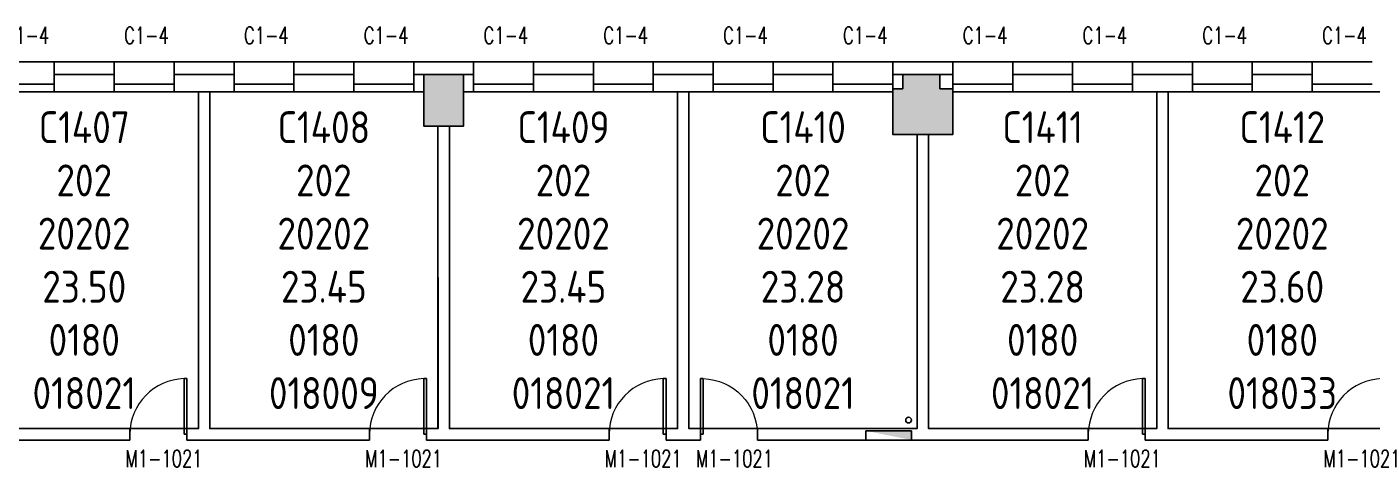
# Model space of a CAD drawing. Extents: x 2066852 to 2142668, y 313528 to 416301.
# Drawn here: x 2094308 to 2117888, y 335391 to 343101 of the extents above; entities that cross this region are included whole.
import ezdxf

# ---------------------------------------------------------------- set-up
doc = ezdxf.new("R2010")
doc.units = 0
doc.header["$LTSCALE"] = 1000
doc.header["$MEASUREMENT"] = 0
for name, color, linetype in [('body', 30, 'Continuous'), ('RM$', 5, 'Continuous'), ('RM$TXT', 5, 'Continuous'), ('消防', 222, 'Continuous')]:
    doc.layers.add(name, color=color, linetype=linetype)
doc.styles.add('_TCH_WINDOW', font='txt.shx', dxfattribs={"height": 3.5, "bigfont": 'hztxt.shx'})
doc.styles.get("Standard").update_dxf_attribs({"font": 'gbenor.shx', "bigfont": 'gbcbig.shx'})

# ---------------------------------------------------------------- blocks, each defined once
blk = doc.blocks.new('cde')
at = {"layer": '消防'}
blk.add_hatch(color=256, dxfattribs=at).paths.add_polyline_path([(-873427, -271674), (-874227, -271674), (-873427, -271834)])
blk.add_lwpolyline([(-874227, -271674), (-873427, -271674), (-873427, -271834), (-874227, -271834)], close=True, dxfattribs=at)
blk = doc.blocks.new('$WINLIB2D$00000004')
for p, q in [((-0.5, 0.5), (0.5, 0.5)), ((-0.5, 0.241), (0.5, 0.241)), ((-0.5, -0.5), (0.5, -0.5))]:
    blk.add_line(p, q)
blk = doc.blocks.new('$DorLib2D$00000001')
for p, q in [((0.45, 0.975), (0.5, 0.975)), ((0.45, 0), (0.45, 0.975)), ((0.5, 0), (0.5, 0.975)), ((0.5, 0), (0.45, 0))]:
    blk.add_line(p, q)
at = {"lineweight": 13}
blk.add_arc((0.475, 0), 0.975, 91.4693, 180, dxfattribs=at)

msp = doc.modelspace()

# ---------------------------------------------------------------- hatches: boundary and pattern name
at = {"layer": 'body'}
for points in [[(2101263, 341364), (2101963, 341364), (2101963, 342265), (2101263, 342265)], [(2109488, 342015), (2109488, 341215), (2110538, 341215), (2110538, 342015), (2110313, 342015), (2110313, 342265), (2109663, 342265), (2109663, 342015)]]:
    msp.add_hatch(color=256, dxfattribs=at).paths.add_polyline_path(points)

# ---------------------------------------------------------------- linework, layer by layer
for p, q in [((2095838, 342490), (2094788, 342490)), ((2094788, 342490), (2094788, 342265)), ((2095838, 342490), (2095838, 342265)), ((2097938, 342490), (2096888, 342490)), ((2096888, 342490), (2096888, 342265)), ((2097938, 342490), (2097938, 342265)), ((2100038, 342490), (2098988, 342490)), ((2098988, 342490), (2098988, 342265)), ((2100038, 342490), (2100038, 342265)), ((2101613, 342490), (2101088, 342490)), ((2101088, 342490), (2101088, 342265)), ((2102138, 342490), (2101613, 342490)), ((2102138, 342490), (2102138, 342265)), ((2104238, 342490), (2103188, 342490)), ((2103188, 342490), (2103188, 342265)), ((2104238, 342490), (2104238, 342265)), ((2106338, 342490), (2105288, 342490)), ((2105288, 342490), (2105288, 342265)), ((2106338, 342490), (2106338, 342265)), ((2108438, 342490), (2107388, 342490)), ((2107388, 342490), (2107388, 342265)), ((2108438, 342490), (2108438, 342265)), ((2110013, 342490), (2109488, 342490)), ((2109488, 342490), (2109488, 342265)), ((2110538, 342490), (2110013, 342490)), ((2110538, 342490), (2110538, 342265)), ((2112638, 342490), (2111588, 342490)), ((2111588, 342490), (2111588, 342265)), ((2112638, 342490), (2112638, 342265)), ((2114738, 342490), (2113688, 342490)), ((2113688, 342490), (2113688, 342265)), ((2114738, 342490), (2114738, 342265)), ((2116838, 342490), (2115788, 342490)), ((2115788, 342490), (2115788, 342265)), ((2116838, 342490), (2116838, 342265)), ((2095838, 342265), (2094788, 342265)), ((2094788, 342265), (2094788, 341965)), ((2095838, 341965), (2095838, 342265)), ((2097938, 342265), (2096888, 342265)), ((2096888, 342265), (2096888, 341965)), ((2097938, 341965), (2097938, 342265)), ((2100038, 342265), (2098988, 342265)), ((2098988, 342265), (2098988, 341965)), ((2100038, 341965), (2100038, 342265)), ((2101263, 342265), (2101088, 342265)), ((2101088, 342265), (2101088, 341965)), ((2101963, 342265), (2101263, 342265)), ((2101263, 342265), (2101263, 341364)), ((2102138, 342265), (2101963, 342265)), ((2101963, 341364), (2101963, 342265)), ((2102138, 341965), (2102138, 342265)), ((2104238, 342265), (2103188, 342265)), ((2103188, 342265), (2103188, 341965)), ((2104238, 341965), (2104238, 342265)), ((2106338, 342265), (2105288, 342265)), ((2105288, 342265), (2105288, 341965)), ((2106338, 341965), (2106338, 342265)), ((2108438, 342265), (2107388, 342265)), ((2107388, 342265), (2107388, 341965)), ((2108438, 341965), (2108438, 342265)), ((2109663, 342265), (2109488, 342265)), ((2109488, 342265), (2109488, 342015)), ((2110313, 342265), (2109663, 342265)), ((2109663, 342265), (2109663, 342015)), ((2110538, 342265), (2110313, 342265)), ((2110313, 342015), (2110313, 342265)), ((2110538, 342015), (2110538, 342265)), ((2112638, 342265), (2111588, 342265)), ((2111588, 342265), (2111588, 341965)), ((2112638, 341965), (2112638, 342265)), ((2114738, 342265), (2113688, 342265)), ((2113688, 342265), (2113688, 341965)), ((2114738, 341965), (2114738, 342265)), ((2116838, 342265), (2115788, 342265)), ((2115788, 342265), (2115788, 341965)), ((2116838, 341965), (2116838, 342265)), ((2094788, 341965), (2095838, 341965)), ((2096888, 341965), (2097938, 341965)), ((2097313, 341965), (2097313, 336065)), ((2097513, 341965), (2097313, 341965)), ((2097513, 341965), (2097513, 336065)), ((2098988, 341965), (2100038, 341965)), ((2101088, 341965), (2101263, 341965)), ((2101963, 341965), (2102138, 341965)), ((2103188, 341965), (2104238, 341965)), ((2105288, 341965), (2106338, 341965)), ((2105713, 341965), (2105713, 336065)), ((2105913, 341965), (2105713, 341965)), ((2105913, 341965), (2105913, 336065)), ((2107388, 341965), (2108438, 341965)), ((2109488, 342015), (2109488, 341215)), ((2109663, 342015), (2109488, 342015)), ((2110538, 342015), (2110313, 342015)), ((2110538, 341215), (2110538, 342015)), ((2111588, 341965), (2112638, 341965)), ((2113688, 341965), (2114738, 341965)), ((2114113, 341965), (2114113, 336065)), ((2114313, 341965), (2114113, 341965)), ((2114313, 341965), (2114313, 336065)), ((2115788, 341965), (2116838, 341965)), ((2101263, 341364), (2101963, 341364)), ((2101513, 341364), (2101513, 336065)), ((2101713, 341364), (2101713, 336065)), ((2109488, 341215), (2110538, 341215)), ((2109913, 341215), (2109913, 336065)), ((2110113, 341215), (2110113, 336065)), ((2096113, 336065), (2093313, 336065)), ((2096113, 335865), (2096113, 336065)), ((2097313, 336065), (2097113, 336065)), ((2097113, 336065), (2097113, 335865)), ((2100313, 336065), (2097513, 336065)), ((2100313, 335865), (2100313, 336065)), ((2101513, 336065), (2101313, 336065)), ((2101313, 336065), (2101313, 335865)), ((2104513, 336065), (2101713, 336065)), ((2104513, 335865), (2104513, 336065)), ((2105713, 336065), (2105513, 336065)), ((2105513, 336065), (2105513, 335865)), ((2106113, 336065), (2105913, 336065)), ((2106113, 335865), (2106113, 336065)), ((2109913, 336065), (2107113, 336065)), ((2107113, 336065), (2107113, 335865)), ((2112913, 336065), (2110113, 336065)), ((2112913, 335865), (2112913, 336065)), ((2114113, 336065), (2113913, 336065)), ((2113913, 336065), (2113913, 335865)), ((2117113, 336065), (2114313, 336065)), ((2117113, 335865), (2117113, 336065)), ((2093113, 335865), (2096113, 335865)), ((2097113, 335865), (2097313, 335865)), ((2097313, 335865), (2100313, 335865)), ((2101313, 335865), (2101513, 335865)), ((2101513, 335865), (2104513, 335865)), ((2105513, 335865), (2105713, 335865)), ((2105713, 335865), (2106113, 335865)), ((2107113, 335865), (2109913, 335865)), ((2109913, 335865), (2112913, 335865)), ((2113913, 335865), (2114113, 335865)), ((2114113, 335865), (2117113, 335865))]:
    msp.add_line(p, q, dxfattribs=at)
at = {"layer": 'RM$'}
for points in [[(2093314, 341564), (2093563, 341564), (2093563, 341965), (2097313, 341965), (2097313, 336065), (2093313, 336065)], [(2097513, 341965), (2097513, 336065), (2101514, 336065), (2101513, 341364), (2101263, 341364), (2101263, 341965)], [(2101713, 341364), (2101963, 341364), (2101963, 341965), (2105713, 341965), (2105713, 336065), (2101714, 336065)], [(2105913, 341965), (2105913, 336065), (2109913, 336065), (2109913, 341215), (2109488, 341215), (2109488, 341965)], [(2110113, 341215), (2110538, 341215), (2110538, 341965), (2114113, 341965), (2114113, 336065), (2110113, 336065)], [(2118313, 341965), (2118313, 336065), (2114313, 336065), (2114313, 341965)]]:
    msp.add_lwpolyline(points, close=True, dxfattribs=at)
at = {"layer": '消防', "linetype": 'Continuous'}
msp.add_circle((2109763, 336214), 50, dxfattribs=at)

# ---------------------------------------------------------------- block references
at = {"layer": 'body'}
ref = msp.add_blockref('$WINLIB2D$00000004', (2094263, 342227), dxfattribs=dict(at, xscale=1050, yscale=525, zscale=1050, rotation=180))
ref.add_attrib('A', 'C1-4', (2093913, 342803), dxfattribs={"height": 297.5, "style": '_TCH_WINDOW', "width": 0.705882})
ref = msp.add_blockref('$WINLIB2D$00000004', (2096363, 342227), dxfattribs=dict(at, xscale=1050, yscale=525, zscale=1050, rotation=180))
ref.add_attrib('A', 'C1-4', (2096013, 342803), dxfattribs={"height": 297.5, "style": '_TCH_WINDOW', "width": 0.705882})
ref = msp.add_blockref('$WINLIB2D$00000004', (2098463, 342227), dxfattribs=dict(at, xscale=1050, yscale=525, zscale=1050, rotation=180))
ref.add_attrib('A', 'C1-4', (2098113, 342803), dxfattribs={"height": 297.5, "style": '_TCH_WINDOW', "width": 0.705882})
ref = msp.add_blockref('$WINLIB2D$00000004', (2100563, 342227), dxfattribs=dict(at, xscale=1050, yscale=525, zscale=1050, rotation=180))
ref.add_attrib('A', 'C1-4', (2100213, 342803), dxfattribs={"height": 297.5, "style": '_TCH_WINDOW', "width": 0.705882})
ref = msp.add_blockref('$WINLIB2D$00000004', (2102663, 342227), dxfattribs=dict(at, xscale=1050, yscale=525, zscale=1050, rotation=180))
ref.add_attrib('A', 'C1-4', (2102313, 342803), dxfattribs={"height": 297.5, "style": '_TCH_WINDOW', "width": 0.705882})
ref = msp.add_blockref('$WINLIB2D$00000004', (2104763, 342227), dxfattribs=dict(at, xscale=1050, yscale=525, zscale=1050, rotation=180))
ref.add_attrib('A', 'C1-4', (2104413, 342803), dxfattribs={"height": 297.5, "style": '_TCH_WINDOW', "width": 0.705882})
ref = msp.add_blockref('$WINLIB2D$00000004', (2106863, 342227), dxfattribs=dict(at, xscale=1050, yscale=525, zscale=1050, rotation=180))
ref.add_attrib('A', 'C1-4', (2106513, 342803), dxfattribs={"height": 297.5, "style": '_TCH_WINDOW', "width": 0.705882})
ref = msp.add_blockref('$WINLIB2D$00000004', (2108963, 342227), dxfattribs=dict(at, xscale=1050, yscale=525, zscale=1050, rotation=180))
ref.add_attrib('A', 'C1-4', (2108613, 342803), dxfattribs={"height": 297.5, "style": '_TCH_WINDOW', "width": 0.705882})
ref = msp.add_blockref('$WINLIB2D$00000004', (2111063, 342227), dxfattribs=dict(at, xscale=1050, yscale=525, zscale=1050, rotation=179.9999999999995))
ref.add_attrib('A', 'C1-4', (2110713, 342803), dxfattribs={"height": 297.5, "rotation": 360, "style": '_TCH_WINDOW', "width": 0.705882})
ref = msp.add_blockref('$WINLIB2D$00000004', (2113163, 342227), dxfattribs=dict(at, xscale=1050, yscale=525, zscale=1050, rotation=179.9999999999995))
ref.add_attrib('A', 'C1-4', (2112813, 342803), dxfattribs={"height": 297.5, "rotation": 360, "style": '_TCH_WINDOW', "width": 0.705882})
ref = msp.add_blockref('$WINLIB2D$00000004', (2115263, 342227), dxfattribs=dict(at, xscale=1050, yscale=525, zscale=1050, rotation=179.9999999999995))
ref.add_attrib('A', 'C1-4', (2114913, 342803), dxfattribs={"height": 297.5, "rotation": 360, "style": '_TCH_WINDOW', "width": 0.705882})
ref = msp.add_blockref('$WINLIB2D$00000004', (2117363, 342227), dxfattribs=dict(at, xscale=1050, yscale=525, zscale=1050, rotation=179.9999999999995))
ref.add_attrib('A', 'C1-4', (2117013, 342803), dxfattribs={"height": 297.5, "rotation": 360, "style": '_TCH_WINDOW', "width": 0.705882})
ref = msp.add_blockref('$DorLib2D$00000001', (2096613, 335965), dxfattribs=dict(at, xscale=-1000, yscale=-1000, zscale=-1000, rotation=180))
ref.add_attrib('A', 'M1-1021', (2096036, 335391), dxfattribs={"height": 297.5, "style": '_TCH_WINDOW', "width": 0.705882})
ref = msp.add_blockref('$DorLib2D$00000001', (2100813, 335965), dxfattribs=dict(at, xscale=-1000, yscale=-1000, zscale=-1000, rotation=180))
ref.add_attrib('A', 'M1-1021', (2100236, 335391), dxfattribs={"height": 297.5, "style": '_TCH_WINDOW', "width": 0.705882})
ref = msp.add_blockref('$DorLib2D$00000001', (2105013, 335965), dxfattribs=dict(at, xscale=-1000, yscale=-1000, zscale=-1000, rotation=180))
ref.add_attrib('A', 'M1-1021', (2104436, 335391), dxfattribs={"height": 297.5, "style": '_TCH_WINDOW', "width": 0.705882})
ref = msp.add_blockref('$DorLib2D$00000001', (2106613, 335965), dxfattribs=dict(at, xscale=1000, yscale=-1000, zscale=1000, rotation=180))
ref.add_attrib('A', 'M1-1021', (2106036, 335391), dxfattribs={"height": 297.5, "style": '_TCH_WINDOW', "width": 0.705882})
ref = msp.add_blockref('$DorLib2D$00000001', (2113413, 335965), dxfattribs=dict(at, xscale=-1000, yscale=-1000, zscale=-1000, rotation=180))
ref.add_attrib('A', 'M1-1021', (2112836, 335391), dxfattribs={"height": 297.5, "style": '_TCH_WINDOW', "width": 0.705882})
ref = msp.add_blockref('$DorLib2D$00000001', (2117613, 335965), dxfattribs=dict(at, xscale=-1000, yscale=-1000, zscale=-1000, rotation=180))
ref.add_attrib('A', 'M1-1021', (2117036, 335391), dxfattribs={"height": 297.5, "style": '_TCH_WINDOW', "width": 0.705882})
at = {"layer": '消防'}
msp.add_blockref('cde', (2983240, 607699), dxfattribs=at)

# ---------------------------------------------------------------- texts
at = {"layer": 'RM$TXT', "char_height": 558.8, "attachment_point": 8}
for s, insert in [('C1407^M^J202^M^J20202^M^J23.50^M^J0180^M^J018021^M^J', (2095313, 336407)), ('C1408^M^J202^M^J20202^M^J23.45^M^J0180^M^J018009^M^J', (2099513, 336407)), ('C1409^M^J202^M^J20202^M^J23.45^M^J0180^M^J018021^M^J', (2103713, 336407)), ('C1410^M^J202^M^J20202^M^J23.28^M^J0180^M^J018021^M^J', (2107913, 336407)), ('C1411^M^J202^M^J20202^M^J23.28^M^J0180^M^J018021^M^J', (2112113, 336407)), ('C1412^M^J202^M^J20202^M^J23.60^M^J0180^M^J018033^M^J', (2116313, 336407))]:
    msp.add_mtext(s, dxfattribs=dict(at, insert=insert))

doc.saveas('drawing.dxf')
